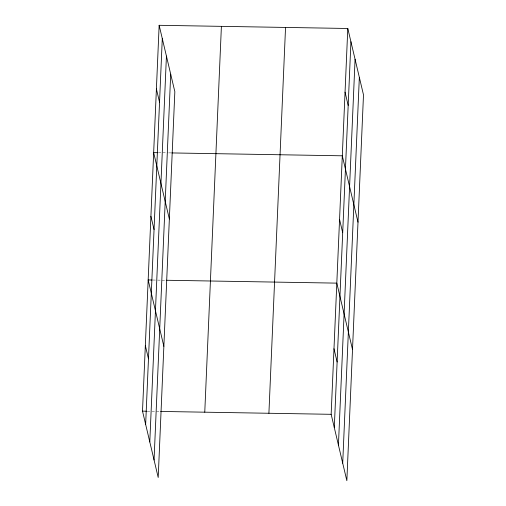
<?xml version="1.0" encoding="UTF-8"?>
<svg xmlns="http://www.w3.org/2000/svg" width="506" height="506" viewBox="0 0 506 506"><rect width="100%" height="100%" fill="white"/><g stroke="black" fill="none" stroke-linecap="round" stroke-linejoin="round"><path stroke-width="0.38" stroke-dasharray="2.53 1.9" d="M158.384 152.704L167.84 152.863M168.631 152.875L171.781 152.932M152.894 280.033L156.835 280.096M157.625 280.109L165.506 280.242M147.24 411.214L151.18 411.283M151.971 411.296L159.845 411.429"/><path stroke-width="0.76" d="M159.15 25.3L174.842 91.687L158.207 477.519L142.509 411.138L159.15 25.3L347.793 28.481L363.491 94.862L346.85 480.7L331.158 414.313L347.793 28.481M145.646 424.407L162.287 38.57M149.795 441.934L166.43 56.096M154.058 459.992L170.699 74.154M204.766 412.188L221.4 26.35M268.907 413.269L285.542 27.432M334.295 427.583L350.93 41.751M338.438 445.116L355.073 59.278M342.707 463.173L359.342 77.336M157.6 152.692L153.66 152.629L169.352 219.009M171.781 152.932L342.303 155.804L358.001 222.191M152.11 280.02L148.169 279.951L163.862 346.338M166.291 280.254L336.813 283.132L352.511 349.513M142.509 411.138L146.449 411.201M160.636 411.441L331.158 414.313M345.048 92.143L348.185 105.412M339.558 219.465L342.695 232.735M333.985 348.723L337.123 361.992M156.405 88.961L159.542 102.231M150.914 216.29L154.052 229.56M145.342 345.547L148.479 358.817"/></g></svg>
